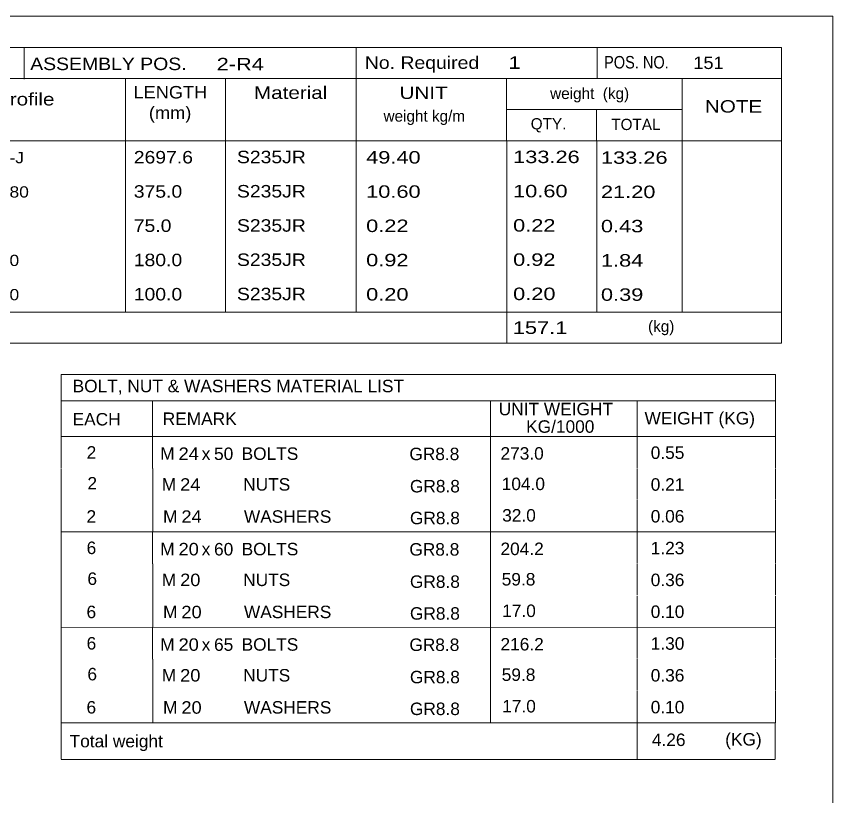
# Model space of a CAD drawing. Header units: millimetres. Extents: x 2 to 579, y 1 to 405.
# Drawn here: x 434.8 to 579, y 267.1 to 405 of the extents above; entities that cross this region are included whole.
import ezdxf

# ---------------------------------------------------------------- set-up
doc = ezdxf.new("R2010")
doc.units = ezdxf.units.MM
doc.linetypes.add('XKITLINE00', pattern=[0])
doc.layers.add('DrawingSheet', color=5, linetype='Continuous', lineweight=0)
doc.layers.add('OtherObjectType', color=7, linetype='Continuous', lineweight=0)
doc.styles.add('ARIAL_NARROW', font='ARIALN.TTF')

# ---------------------------------------------------------------- blocks, each defined once
blk = doc.blocks.new('*A40')
at = {"layer": 'DrawingSheet', "color": 5, "linetype": 'XKITLINE00', "lineweight": 0}
for p, q in [((579, 405), (5, 405)), ((579, 5), (579, 405))]:
    blk.add_line(p, q, dxfattribs=at)
blk = doc.blocks.new('*A41')
at = {"layer": 'OtherObjectType', "color": 7, "linetype": 'XKITLINE00', "lineweight": 0}
for p, q in [((442.76, 341.75), (442.75, 330.75)), ((442.76, 341.75), (568.88, 341.75)), ((568.88, 341.75), (568.88, 330.75)), ((442.75, 337.1), (568.88, 337.1)), ((458.87, 337.11), (458.87, 330.75)), ((518.57, 337.11), (518.57, 330.75)), ((544.47, 337.09), (544.47, 330.75)), ((442.76, 330.72), (442.76, 325.22)), ((442.77, 330.75), (568.88, 330.75)), ((458.92, 330.75), (458.92, 325.13)), ((518.57, 330.75), (518.57, 325.13)), ((544.5, 330.75), (544.5, 325.25)), ((568.88, 330.75), (568.88, 325.25)), ((442.79, 325.13), (442.79, 319.52)), ((458.95, 325.13), (458.95, 319.51)), ((518.57, 325.13), (518.57, 319.51)), ((544.5, 325.13), (544.5, 319.63)), ((568.88, 325.13), (568.88, 319.63)), ((442.79, 319.5), (442.79, 313.93)), ((458.95, 319.51), (458.95, 313.89)), ((518.57, 319.51), (518.57, 313.89)), ((544.5, 319.51), (544.5, 313.9)), ((568.88, 319.51), (568.88, 313.9)), ((568.88, 313.9), (442.75, 313.93)), ((442.76, 313.86), (442.76, 308.36)), ((458.92, 313.89), (458.92, 308.27)), ((518.57, 313.89), (518.57, 308.27)), ((544.5, 313.89), (544.5, 308.39)), ((568.88, 313.89), (568.88, 308.39)), ((442.79, 308.27), (442.79, 302.66)), ((458.95, 308.27), (458.95, 302.66)), ((518.57, 308.27), (518.57, 302.66)), ((544.5, 308.27), (544.5, 302.77)), ((568.88, 308.27), (568.88, 302.77)), ((442.79, 302.64), (442.79, 297.07)), ((458.95, 302.65), (458.95, 297.04)), ((518.57, 302.66), (518.57, 297.04)), ((544.5, 302.65), (544.5, 297.05)), ((568.88, 302.65), (568.88, 297.04)), ((568.88, 297.04), (442.75, 297.07)), ((442.76, 297.01), (442.76, 291.51)), ((458.92, 297.03), (458.92, 291.42)), ((518.57, 297.04), (518.57, 291.42)), ((544.5, 297.03), (544.5, 291.53)), ((568.88, 297.04), (568.88, 291.54)), ((442.79, 291.42), (442.79, 285.8)), ((458.95, 291.42), (458.95, 285.8)), ((518.57, 291.42), (518.57, 285.8)), ((544.5, 291.41), (544.5, 285.91)), ((568.88, 291.42), (568.88, 285.92)), ((442.79, 285.78), (442.79, 280.22)), ((458.95, 285.8), (458.95, 280.18)), ((518.57, 285.8), (518.57, 280.18)), ((544.5, 285.8), (544.5, 280.19)), ((568.88, 285.8), (568.88, 280.19)), ((568.88, 280.19), (442.75, 280.22)), ((442.78, 280.18), (442.78, 273.77)), ((442.85, 280.18), (568.87, 280.18)), ((544.5, 280.15), (544.5, 273.73)), ((568.87, 280.15), (568.87, 273.74)), ((442.77, 273.73), (568.87, 273.73))]:
    blk.add_line(p, q, dxfattribs=at)
at = {"layer": 'OtherObjectType', "color": 7, "style": 'ARIAL_NARROW'}
for s, width, p in [('BOLT, NUT & WASHERS MATERIAL LIST', 1.211571, (444.79, 338.59)), ('UNIT WEIGHT', 1.211571, (520.03, 334.52)), ('EACH', 1.211571, (444.78, 332.72)), ('REMARK', 1.211571, (460.7, 332.81)), ('WEIGHT (KG)', 1.211571, (545.78, 332.9)), (' KG/1000', 1.211571, (524.02, 331.43)), ('2', 1.211571, (447.26, 326.85)), ('M', 1.211571, (460.26, 326.65)), ('24', 1.275, (463.5, 326.63)), ('50', 1.211571, (469.76, 326.62)), ('BOLTS', 1.211571, (474.63, 326.64)), ('GR8.8', 1.211571, (504.25, 326.59)), ('273.0', 1.211571, (520.34, 326.68)), ('0.55', 1.211571, (546.87, 326.81)), ('x', 1.211571, (467.58, 326.63)), ('2', 1.211571, (447.4, 321.41)), ('M', 1.211571, (460.54, 321.21)), ('24', 1.275, (463.78, 321.19)), ('NUTS', 1.211571, (474.91, 321.21)), ('GR8.8', 1.211571, (504.35, 320.89)), ('104.0', 1.211571, (520.56, 321.3)), ('0.21', 1.211571, (546.87, 321.19)), ('2', 1.211571, (447.24, 315.54)), ('M', 1.211571, (460.76, 315.54)), ('24', 1.275, (464, 315.52)), ('WASHERS', 1.211571, (475.04, 315.53)), ('GR8.8', 1.211571, (504.35, 315.27)), ('32.0', 1.211571, (520.64, 315.74)), ('0.06', 1.211571, (546.87, 315.58)), ('6', 1.211571, (447.26, 310)), ('M', 1.211571, (460.26, 309.79)), ('20', 1.275, (463.5, 309.77)), ('x', 1.211571, (467.58, 309.77)), ('60', 1.211571, (469.76, 309.76)), ('BOLTS', 1.211571, (474.63, 309.78)), ('GR8.8', 1.211571, (504.25, 309.73)), ('204.2', 1.211571, (520.34, 309.82)), ('1.23', 1.211571, (546.87, 309.96)), ('6', 1.211571, (447.4, 304.55)), ('M', 1.211571, (460.54, 304.36)), ('20', 1.275, (463.78, 304.34)), ('NUTS', 1.211571, (474.91, 304.35)), ('GR8.8', 1.211571, (504.35, 304.03)), ('59.8', 1.211571, (520.56, 304.45)), ('0.36', 1.211571, (546.87, 304.34)), ('6', 1.211571, (447.24, 298.68)), ('M', 1.211571, (460.76, 298.68)), ('20', 1.275, (464, 298.66)), ('WASHERS', 1.211571, (475.04, 298.68)), ('GR8.8', 1.211571, (504.35, 298.41)), ('17.0', 1.211571, (520.64, 298.88)), ('0.10', 1.211571, (546.87, 298.72)), ('6', 1.211571, (447.26, 293.14)), ('M', 1.211571, (460.26, 292.93)), ('20', 1.275, (463.5, 292.91)), ('x', 1.211571, (467.58, 292.92)), ('65', 1.211571, (469.76, 292.91)), ('BOLTS', 1.211571, (474.63, 292.93)), ('GR8.8', 1.211571, (504.25, 292.88)), ('216.2', 1.211571, (520.34, 292.97)), ('1.30', 1.211571, (546.87, 293.1)), ('6', 1.211571, (447.4, 287.69)), ('59.8', 1.211571, (520.56, 287.59)), ('M', 1.211571, (460.54, 287.5)), ('20', 1.275, (463.78, 287.48)), ('NUTS', 1.211571, (474.91, 287.49)), ('GR8.8', 1.211571, (504.35, 287.17)), ('0.36', 1.211571, (546.87, 287.48)), ('6', 1.211571, (447.24, 281.83)), ('M', 1.211571, (460.76, 281.83)), ('20', 1.275, (464, 281.8)), ('WASHERS', 1.211571, (475.04, 281.82)), ('17.0', 1.211571, (520.64, 282.02)), ('0.10', 1.211571, (546.87, 281.86)), ('GR8.8', 1.211571, (504.35, 281.56)), ('4.26', 1.211571, (547.07, 276.09)), ('(KG)', 1.211571, (560.02, 276.18)), ('Total weight', 1.211571, (444.26, 275.86))]:
    blk.add_text(s, height=2.2, dxfattribs=dict(at, width=width)).set_placement(p)
blk = doc.blocks.new('*A46')
at = {"layer": 'OtherObjectType', "color": 7, "linetype": 'XKITLINE00', "lineweight": 0}
for p, q in [((393.98, 399.5), (569.98, 399.5)), ((393.98, 399.5), (393.98, 388.5)), ((436.26, 399.42), (436.26, 393.87)), ((494.85, 394), (494.85, 399.5)), ((537.43, 393.96), (537.43, 399.42)), ((569.98, 394), (569.98, 399.5)), ((393.98, 394), (569.98, 394)), ((410.64, 394), (410.64, 383)), ((422.4, 393.98), (422.4, 383.03)), ((454.12, 393.99), (454.13, 383)), ((471.78, 393.98), (471.78, 383)), ((494.85, 393.98), (494.85, 383)), ((521.43, 394), (521.43, 383)), ((552.42, 394), (552.42, 383)), ((569.98, 394), (569.98, 388.5)), ((393.98, 388.5), (393.98, 383)), ((521.45, 388.52), (552.45, 388.52)), ((537.28, 388.52), (537.28, 383)), ((569.98, 388.5), (569.98, 383)), ((393.98, 383), (569.98, 383)), ((393.98, 383), (393.98, 376.95)), ((410.63, 383), (410.63, 376.95)), ((422.44, 382.99), (422.44, 376.95)), ((454.12, 383), (454.11, 376.95)), ((471.79, 383), (471.79, 376.95)), ((494.87, 383), (494.87, 376.95)), ((521.44, 383), (521.44, 376.95)), ((537.33, 382.95), (537.33, 376.95)), ((552.43, 383), (552.43, 376.95)), ((569.98, 383), (569.98, 376.95)), ((393.98, 376.95), (393.98, 370.9)), ((410.63, 376.95), (410.63, 370.9)), ((422.44, 376.94), (422.44, 370.9)), ((454.12, 376.95), (454.11, 370.9)), ((471.79, 376.95), (471.79, 370.9)), ((494.87, 376.95), (494.87, 370.9)), ((521.44, 376.95), (521.44, 370.9)), ((537.33, 376.9), (537.33, 370.9)), ((552.43, 376.95), (552.43, 370.9)), ((569.98, 376.95), (569.98, 370.9)), ((393.98, 370.9), (393.98, 364.85)), ((410.63, 370.9), (410.63, 364.85)), ((422.44, 370.89), (422.44, 364.85)), ((454.12, 370.9), (454.11, 364.85)), ((471.79, 370.9), (471.79, 364.85)), ((494.87, 370.9), (494.87, 364.85)), ((521.44, 370.9), (521.44, 364.85)), ((537.33, 370.85), (537.33, 364.85)), ((552.43, 370.9), (552.43, 364.85)), ((569.98, 370.9), (569.98, 364.85)), ((393.98, 364.85), (393.98, 358.8)), ((410.63, 364.85), (410.63, 358.8)), ((422.44, 364.84), (422.44, 358.8)), ((454.12, 364.85), (454.11, 358.8)), ((471.79, 364.85), (471.79, 358.8)), ((494.87, 364.85), (494.87, 358.8)), ((521.44, 364.85), (521.44, 358.8)), ((537.33, 364.8), (537.33, 358.8)), ((552.43, 364.85), (552.43, 358.8)), ((569.98, 364.85), (569.98, 358.8)), ((393.98, 358.8), (393.98, 352.75)), ((410.63, 358.8), (410.63, 352.75)), ((422.44, 358.79), (422.44, 352.75)), ((454.12, 358.8), (454.11, 352.75)), ((471.79, 358.8), (471.79, 352.75)), ((494.87, 358.8), (494.87, 352.75)), ((521.44, 358.8), (521.44, 352.75)), ((537.33, 358.75), (537.33, 352.75)), ((552.43, 358.8), (552.43, 352.75)), ((569.98, 358.8), (569.98, 352.75)), ((393.98, 352.75), (569.98, 352.75)), ((393.98, 352.75), (393.98, 347.25)), ((521.44, 352.75), (521.44, 347.25)), ((569.98, 352.75), (569.98, 347.25)), ((393.98, 347.25), (569.98, 347.25))]:
    blk.add_line(p, q, dxfattribs=at)
at = {"layer": 'OtherObjectType', "color": 7, "style": 'ARIAL_NARROW'}
for s, height, width, p in [('No. Required', 2.2, 1.36, (496.39, 395.72)), ('1', 2.2, 1.525501, (521.75, 395.72)), ('POS. NO.', 2.2, 1.02, (538.63, 395.79)), ('151', 2.2, 1.270501, (554.4, 395.69)), ('BILL OF MATERIALS', 2.2, 1.36, (395.25, 395.16)), ('ASSEMBLY POS.', 2.2, 1.36, (437.3, 395.5)), ('2-R4', 2.2, 1.525501, (470.23, 395.46)), ('LENGTH', 2.2, 1.275, (455.54, 390.49)), ('Material', 2.2, 1.445, (476.81, 390.41)), ('UNIT', 2.2, 1.445, (502.52, 390.4)), ('weight  (kg)', 1.98, 1.19, (529.11, 390.39)), ('POS. NO.', 2.2, 1.02, (395.53, 388.74)), ('QTYN.', 2.2, 1.02, (412.42, 388.84)), ('Profile', 2.2, 1.445, (431.26, 389.25)), ('NOTE', 2.2, 1.445, (556.44, 387.99)), ('(mm)', 2.2, 1.275, (458.26, 386.86)), ('weight kg/m', 1.98, 1.19, (499.69, 386.4)), ('QTY.', 1.98, 1.19, (525.68, 385.03)), ('TOTAL', 1.98, 1.19, (539.9, 384.91)), ('151', 2.2, 1.270501, (395.89, 379.12)), ('1', 2.2, 1.525501, (415.71, 378.91)), ('IPE350-J', 1.98, 1.355501, (423.56, 379.04)), ('2697.6', 2.2, 1.355501, (455.59, 379.01)), ('S235JR', 2.2, 1.355501, (473.81, 379.05)), ('49.40', 2.2, 1.525501, (496.62, 378.99)), ('133.26', 2.2, 1.525501, (522.57, 379.07)), ('133.26', 2.2, 1.525501, (538.08, 378.94)), ('232', 2.2, 1.270501, (395.89, 373.07)), ('2', 2.2, 1.525501, (415.71, 372.86)), ('PL20*180', 1.98, 1.355501, (423.56, 372.99)), ('375.0', 2.2, 1.355501, (455.59, 372.96)), ('S235JR', 2.2, 1.355501, (473.81, 373)), ('10.60', 2.2, 1.525501, (496.62, 372.94)), ('10.60', 2.2, 1.525501, (522.57, 373.02)), ('21.20', 2.2, 1.525501, (538.08, 372.89)), ('490', 2.2, 1.270501, (395.89, 367.02)), ('2', 2.2, 1.525501, (415.71, 366.81)), ('75.0', 2.2, 1.355501, (455.59, 366.91)), ('S235JR', 2.2, 1.355501, (473.81, 366.95)), ('0.22', 2.2, 1.525501, (496.62, 366.89)), ('0.22', 2.2, 1.525501, (522.57, 366.97)), ('0.43', 2.2, 1.525501, (538.08, 366.84)), ('PL5*75', 1.98, 1.355501, (423.56, 366.94)), ('491', 2.2, 1.270501, (395.89, 360.97)), ('2', 2.2, 1.525501, (415.71, 360.76)), ('PL5*130', 1.98, 1.355501, (423.56, 360.89)), ('180.0', 2.2, 1.355501, (455.59, 360.86)), ('S235JR', 2.2, 1.355501, (473.81, 360.9)), ('0.92', 2.2, 1.525501, (496.62, 360.84)), ('0.92', 2.2, 1.525501, (522.57, 360.92)), ('1.84', 2.2, 1.525501, (538.08, 360.79)), ('501', 2.2, 1.270501, (395.89, 354.92)), ('2', 2.2, 1.525501, (415.71, 354.71)), ('PL5*100', 1.98, 1.355501, (423.56, 354.84)), ('100.0', 2.2, 1.355501, (455.59, 354.81)), ('S235JR', 2.2, 1.355501, (473.81, 354.85)), ('0.20', 2.2, 1.525501, (496.62, 354.79)), ('0.20', 2.2, 1.525501, (522.57, 354.87)), ('0.39', 2.2, 1.525501, (538.08, 354.74)), ('Total Weight', 2.2, 1.445, (395.4, 348.74)), ('157.1', 2.2, 1.525501, (522.52, 348.89)), ('(kg)', 1.98, 1.19, (546.4, 349.26))]:
    blk.add_text(s, height=height, dxfattribs=dict(at, width=width)).set_placement(p)

msp = doc.modelspace()

# ---------------------------------------------------------------- block references
at = {"lineweight": 0}
for name in ['*A40', '*A46', '*A41']:
    msp.add_blockref(name, (0, 0), dxfattribs=at)

doc.saveas('drawing.dxf')
